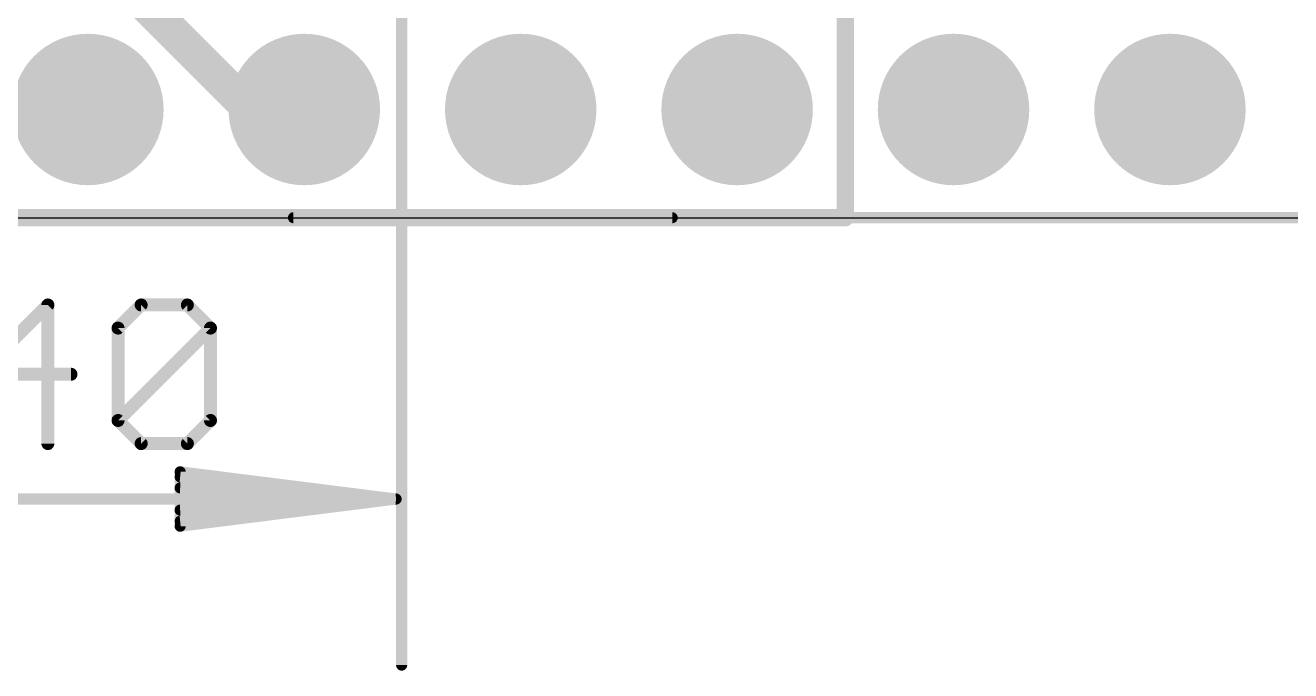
# Model space of a CAD drawing. Extents: x -6.7 to 59.9, y -5.3 to 30.3.
# Drawn here: x 5.62 to 20.47, y -5.32 to 2.26 of the extents above; entities that cross this region are included whole.
import ezdxf

# ---------------------------------------------------------------- set-up
doc = ezdxf.new("R2010")
doc.units = 0
for name, color, linetype in [('1', 12, 'CONTINUOUS'), ('16', 132, 'CONTINUOUS'), ('17', 110, 'CONTINUOUS'), ('20', 53, 'CONTINUOUS'), ('47', 253, 'CONTINUOUS')]:
    doc.layers.add(name, color=color, linetype=linetype)

# ---------------------------------------------------------------- blocks, each defined once
blk = doc.blocks.new('ROUNDP')
at = {"const_width": 0.5}
blk.add_lwpolyline([(0, -0.25, 1), (0, 0.25, 1), (0, -0.25)], format="xyb", dxfattribs=at)

msp = doc.modelspace()

# ---------------------------------------------------------------- linework, layer by layer
at = {"layer": '1', "const_width": 0.2032}
for points in [[(15.24, 0), (15.24, 22.86)], [(0, 0), (15.24, 0)]]:
    msp.add_lwpolyline(points, dxfattribs=at)
at = {"layer": '1', "const_width": 0.1016}
for points in [[(15.1892, 0, 1), (15.2908, 0)], [(15.24, -0.0508, 1), (15.24, 0.0508)]]:
    msp.add_lwpolyline(points, format="xyb", dxfattribs=at)
at = {"layer": '16'}
for points, const_width in [([(15.24, 0), (15.24, 22.86)], 0.2032), ([(8.255, 1.27), (6.858, 2.667)], 0.4064), ([(8.89, 1.27), (8.255, 1.27)], 0.4064), ([(0, 0), (15.24, 0)], 0.2032)]:
    msp.add_lwpolyline(points, dxfattribs=dict(at, const_width=const_width))
for points, const_width in [([(8.255, 1.3716, 1), (8.255, 1.1684)], 0.2032), ([(8.1832, 1.1982, 1), (8.3268, 1.3418)], 0.2032), ([(8.89, 1.1684, 1), (8.89, 1.3716)], 0.2032), ([(15.1892, 0, 1), (15.2908, 0)], 0.1016), ([(15.24, -0.0508, 1), (15.24, 0.0508)], 0.1016)]:
    msp.add_lwpolyline(points, format="xyb", dxfattribs=dict(at, const_width=const_width))
at = {"layer": '20'}
msp.add_line((2.54, 0), (48.26, 0), dxfattribs=at)
at = {"layer": '47'}
for points, const_width in [([(10.033, 4.064), (10.033, -5.252)], 0.13), ([(13.208, 0), (-6.268, 0)], 0.13), ([(8.763, 0), (59.862, 0)], 0.13), ([(5.8805, -1.0243), (5.067, -1.8378)], 0.1524), ([(5.8805, -2.6513), (5.8805, -1.0243)], 0.1524), ([(6.7042, -1.2955), (6.9754, -1.0243)], 0.1524), ([(6.9754, -1.0243), (7.5177, -1.0243)], 0.1524), ([(7.5177, -1.0243), (7.7889, -1.2955)], 0.1524), ([(6.7042, -2.3801), (6.7042, -1.2955)], 0.1524), ([(6.7042, -2.3801), (7.7889, -1.2955)], 0.1524), ([(7.7889, -1.2955), (7.7889, -2.3801)], 0.1524), ([(5.067, -1.8378), (6.1517, -1.8378)], 0.1524), ([(6.9754, -2.6513), (6.7042, -2.3801)], 0.1524), ([(7.7889, -2.3801), (7.5177, -2.6513)], 0.1524), ([(7.5177, -2.6513), (6.9754, -2.6513)], 0.1524), ([(9.968, -3.302), (7.433, -2.9828)], 0.13), ([(7.433, -2.9828), (7.433, -3.6212)], 0.13), ([(9.968, -3.302), (7.433, -3.042)], 0.13), ([(9.968, -3.302), (7.433, -3.172)], 0.13), ([(0.065, -3.302), (9.968, -3.302)], 0.13), ([(7.433, -3.6212), (9.968, -3.302)], 0.13), ([(7.433, -3.432), (9.968, -3.302)], 0.13), ([(7.433, -3.562), (9.968, -3.302)], 0.13)]:
    msp.add_lwpolyline(points, dxfattribs=dict(at, const_width=const_width))
for points, const_width in [([(8.763, 0.0325, 1), (8.763, -0.0325)], 0.065), ([(13.208, -0.0325, 1), (13.208, 0.0325)], 0.065), ([(5.9186, -1.0243, 1), (5.8424, -1.0243)], 0.0762), ([(5.9075, -1.0513, 1), (5.8536, -0.9974)], 0.0762), ([(6.9754, -0.9862, 1), (6.9754, -1.0624)], 0.0762), ([(7.0023, -1.0513, 1), (6.9484, -0.9974)], 0.0762), ([(7.5446, -0.9974, 1), (7.4908, -1.0513)], 0.0762), ([(7.5177, -1.0624, 1), (7.5177, -0.9862)], 0.0762), ([(6.7423, -1.2955, 1), (6.6661, -1.2955)], 0.0762), ([(6.6773, -1.2685, 1), (6.7311, -1.3224)], 0.0762), ([(7.827, -1.2955, 1), (7.7508, -1.2955)], 0.0762), ([(7.8158, -1.3224, 1), (7.7619, -1.2685)], 0.0762), ([(7.7619, -1.3224, 1), (7.8158, -1.2685)], 0.0762), ([(6.1517, -1.8759, 1), (6.1517, -1.7997)], 0.0762), ([(6.7311, -2.3532, 1), (6.6773, -2.4071)], 0.0762), ([(6.6773, -2.3532, 1), (6.7311, -2.4071)], 0.0762), ([(6.6661, -2.3801, 1), (6.7423, -2.3801)], 0.0762), ([(7.7508, -2.3801, 1), (7.827, -2.3801)], 0.0762), ([(7.8158, -2.4071, 1), (7.7619, -2.3532)], 0.0762), ([(5.8424, -2.6513, 1), (5.9186, -2.6513)], 0.0762), ([(6.9754, -2.6132, 1), (6.9754, -2.6894)], 0.0762), ([(6.9484, -2.6782, 1), (7.0023, -2.6244)], 0.0762), ([(7.4908, -2.6244, 1), (7.5446, -2.6782)], 0.0762), ([(7.5177, -2.6894, 1), (7.5177, -2.6132)], 0.0762), ([(7.4371, -2.9505, 1), (7.4289, -3.015)], 0.065), ([(7.4655, -2.9828, 1), (7.4005, -2.9828)], 0.065), ([(7.4363, -3.0097, 1), (7.4297, -3.0743)], 0.065), ([(7.4347, -3.1395, 1), (7.4313, -3.2045)], 0.065), ([(9.9721, -3.3342, 1), (9.9639, -3.2698)], 0.065), ([(9.9639, -3.3342, 1), (9.9721, -3.2698)], 0.065), ([(9.9713, -3.3343, 1), (9.9647, -3.2697)], 0.065), ([(9.9647, -3.3343, 1), (9.9713, -3.2697)], 0.065), ([(9.9663, -3.3345, 1), (9.9697, -3.2695)], 0.065), ([(9.9697, -3.3345, 1), (9.9663, -3.2695)], 0.065), ([(9.968, -3.3345, 1), (9.968, -3.2695)], 0.065), ([(7.4313, -3.3995, 1), (7.4347, -3.4645)], 0.065), ([(7.4297, -3.5297, 1), (7.4363, -3.5943)], 0.065), ([(7.4289, -3.589, 1), (7.4371, -3.6535)], 0.065), ([(7.4005, -3.6212, 1), (7.4655, -3.6212)], 0.065), ([(10.0005, -5.252, 1), (10.0655, -5.252)], 0.065)]:
    msp.add_lwpolyline(points, format="xyb", dxfattribs=dict(at, const_width=const_width))

# ---------------------------------------------------------------- block references
at = {"layer": '17', "xscale": 1.778, "yscale": 1.778}
for p in [(6.35, 1.27), (6.35, 1.27), (8.89, 1.27), (8.89, 1.27), (11.43, 1.27), (11.43, 1.27), (13.97, 1.27), (13.97, 1.27), (16.51, 1.27), (16.51, 1.27), (19.05, 1.27), (19.05, 1.27)]:
    msp.add_blockref('ROUNDP', p, dxfattribs=at)

doc.saveas('drawing.dxf')
